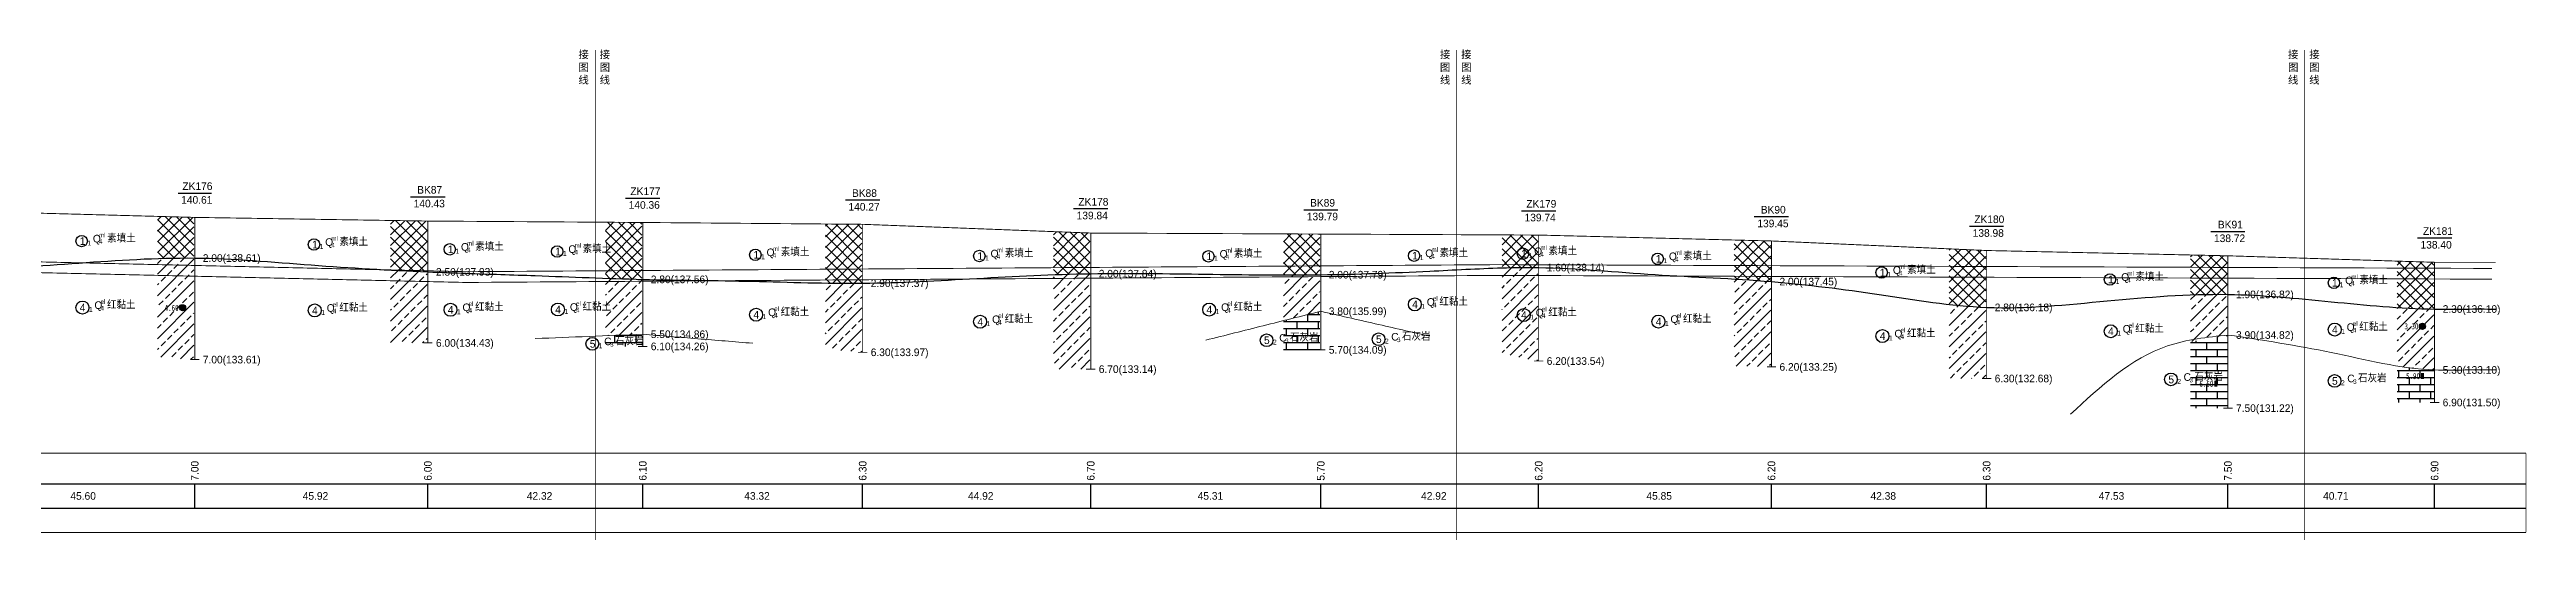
# Model space of a CAD drawing. Header units: inches. Extents: x -205 to 12199, y -11610 to -150.
# Drawn here: x 2451 to 3265, y -7888 to -7727 of the extents above; entities that cross this region are included whole.
import ezdxf

# ---------------------------------------------------------------- set-up
doc = ezdxf.new("R2010")
doc.units = ezdxf.units.IN
doc.header["$MEASUREMENT"] = 0
doc.linetypes.add('ACAD_ISO03W100', pattern=[30, 12, -18])
doc.linetypes.add('ACAD_ISO05W100', pattern=[34, 24, -3, 0.5, -3, 0.5, -3])
for name, color, linetype in [('GiCAD_PouMian', 7, 'Continuous'), ('GICAD_QUYANG', 7, 'Continuous'), ('地质-图框', 7, 'Continuous'), ('地质-地层符号', 3, 'Continuous'), ('地质-地层线', 7, 'Continuous'), ('地质-地面线', 7, 'Continuous'), ('地质-填充花纹', 4, 'Continuous'), ('地质-文字', 7, 'Continuous'), ('地质-标注栏', 7, 'Continuous'), ('地质-钻孔', 7, 'Continuous'), ('管底', 7, 'Continuous'), ('红线', 1, 'ACAD_ISO05W100')]:
    doc.layers.add(name, color=color, linetype=linetype)
doc.styles.add('LZ_PMT_LINE', font='', dxfattribs={"height": 2})
doc.styles.get("Standard").update_dxf_attribs({"font": ''})
doc.styles.add('地层编号', font='Comfont.shx', dxfattribs={"width": 0.7, "height": 2.5, "bigfont": 'Hztxt12a.shx'})
doc.styles.add('层底标注', font='Comfont.shx', dxfattribs={"width": 0.7, "height": 2.5, "bigfont": 'Hztxt12a.shx'})
doc.styles.add('岩土名称', font='Comfont.shx', dxfattribs={"width": 0.7, "height": 2.5, "bigfont": 'Hztxt12a.shx'})
doc.styles.add('时代', font='Comfont.shx', dxfattribs={"width": 0.7, "height": 2.5, "bigfont": 'Hztxt12a.shx'})
doc.styles.add('标注栏数据', font='Comfont.shx', dxfattribs={"width": 0.7, "height": 2.5, "bigfont": 'Hztxt12a.shx'})
doc.styles.add('钻孔标注', font='Comfont.shx', dxfattribs={"width": 0.7, "height": 2.5, "bigfont": 'Hztxt12a.shx'})
doc.styles.get('LZ_PMT_LINE').set_extended_font_data('SimSun')
doc.styles.get('Standard').set_extended_font_data('SimSun')
doc.linetypes.add('bzhjcx', pattern='A,0.001,[2,XX1.shx,S=1,R=0,X=1,Y=0],-2', length=2.001)
doc.linetypes.add('swx', pattern='A,7,-1.5,["●",LZ_PMT_LINE,S=0.05,R=0,X=0,Y=0],-1.5', length=10)
pattern_1 = [(45, (-25342.9563, -7947.108), (-3.5355339, 3.5355339), []), (45, (-25339.421, -7947.108), (-3.5355339, 3.5355339), [2, -1])]
pattern_2 = [(45, (-25342.9563, -7947.1081), (-1.76776695, 1.76776695), []), (135, (-25342.9563, -7947.1081), (-1.76776695, -1.76776695), [])]
pattern_3 = [(45, (-25432.9563, -7947.108), (-3.5355339, 3.5355339), []), (45, (-25429.421, -7947.108), (-3.5355339, 3.5355339), [2, -1])]
pattern_4 = [(45, (-25432.9563, -7947.1081), (-1.76776695, 1.76776695), []), (135, (-25432.9563, -7947.1081), (-1.76776695, -1.76776695), [])]
pattern_5 = [(0, (-25432.9563, -7947.1081), (0, 2.3), []), (90, (-25432.9563, -7947.108), (-3.5, 2.3), [2.3, -2.3])]
pattern_6 = [(45, (-25529.891, -7947.108), (-3.5355339, 3.5355339), []), (45, (-25526.3555, -7947.108), (-3.5355339, 3.5355339), [2, -1])]
pattern_7 = [(45, (-25529.891, -7947.1081), (-1.76776695, 1.76776695), []), (135, (-25529.891, -7947.1081), (-1.76776695, -1.76776695), [])]
pattern_8 = [(0, (-25529.891, -7947.1081), (0, 2.3), []), (90, (-25529.891, -7947.108), (-3.5, 2.3), [2.3, -2.3])]

# ---------------------------------------------------------------- blocks, each defined once
blk = doc.blocks.new('gkqy_yuan.dwg不标')
at = {"layer": 'GiCAD_PouMian'}
h = blk.add_hatch(color=7, dxfattribs=at)
edge = h.paths.add_edge_path()
edge.add_arc((0, 0), 1, 0, 360)
at = {"layer": 'GICAD_QUYANG', "color": 7}
blk.add_circle((0, 0), 1, dxfattribs=at)
blk = doc.blocks.new('gkqy_yan.dwg不标', base_point=(0, -1))
at = {"color": 7}
blk.add_solid([(-0.5, -2), (-0.5, 0), (0.5, -2), (0.5, 0)], dxfattribs=at)

msp = doc.modelspace()

# ---------------------------------------------------------------- hatches: boundary and pattern name
at = {"layer": '地质-填充花纹', "linetype": 'Continuous'}
h = msp.add_hatch(dxfattribs=at)
h.set_pattern_fill('GKSTT', scale=0.5, style=0, pattern_type=2)
h.set_pattern_definition(pattern_2)
h.paths.add_polyline_path([(2498.8676, -7781.88532), (2498.8676, -7795.22668), (2491.07523, -7795.26499), (2486.8676, -7795.38015), (2486.8676, -7781.55898)])
h = msp.add_hatch(dxfattribs=at)
h.set_pattern_fill('GKSTT', scale=0.5, style=0, pattern_type=2)
h.set_pattern_definition(pattern_2)
h.paths.add_polyline_path([(2575.39531, -7783.08825), (2575.39531, -7799.74728), (2567.32156, -7799.37394), (2563.39531, -7799.16932), (2563.39531, -7782.90008)])
h = msp.add_hatch(dxfattribs=at)
h.set_pattern_fill('GKSTT', scale=0.5, style=0, pattern_type=2)
h.set_pattern_definition(pattern_4)
h.paths.add_polyline_path([(2645.92135, -7783.55713), (2645.92135, -7802.21853), (2640.88856, -7802.07917), (2635.89114, -7801.91864), (2633.92135, -7801.84914), (2633.92135, -7783.47774)])
h = msp.add_hatch(dxfattribs=at)
h.set_pattern_fill('GKSTT', scale=0.5, style=0, pattern_type=2)
h.set_pattern_definition(pattern_4)
h.paths.add_polyline_path([(2718.11551, -7784.15668), (2718.11551, -7803.49252), (2712.26098, -7803.50253), (2707.26125, -7803.45194), (2706.11551, -7803.43128), (2706.11551, -7784.05696)])
h = msp.add_hatch(dxfattribs=at)
h.set_pattern_fill('GKSTT', scale=0.5, style=0, pattern_type=2)
h.set_pattern_definition(pattern_4)
h.paths.add_polyline_path([(2792.97513, -7787.01591), (2792.97513, -7800.36484), (2785.76238, -7800.53864), (2780.97513, -7800.69997), (2780.97513, -7786.55637)])
h = msp.add_hatch(dxfattribs=at)
h.set_pattern_fill('GKSTT', scale=0.5, style=0, pattern_type=2)
h.set_pattern_definition(pattern_4)
h.paths.add_polyline_path([(2868.48719, -7787.35773), (2868.48719, -7800.69415), (2860.97988, -7800.75377), (2856.48719, -7800.75854), (2856.48719, -7787.30476)])
h = msp.add_hatch(dxfattribs=at)
h.set_pattern_fill('GKSTT', scale=0.5, style=0, pattern_type=2)
h.set_pattern_definition(pattern_7)
h.paths.add_polyline_path([(2940.01232, -7787.69092), (2940.01232, -7798.35853), (2933.23869, -7798.35247), (2928.23974, -7798.45254), (2928.23974, -7787.63607)])
h = msp.add_hatch(dxfattribs=at)
h.set_pattern_fill('GKFZNT', scale=0.5, style=0, pattern_type=2)
h.set_pattern_definition(pattern_1)
h.paths.add_polyline_path([(2498.8676, -7828.54714), (2494.04652, -7828.32248), (2488.97938, -7827.85261), (2486.8676, -7827.59384), (2486.8676, -7795.38015), (2491.07523, -7795.26499), (2498.8676, -7795.22668)])
h = msp.add_hatch(dxfattribs=at)
h.set_pattern_fill('GKSTT', scale=0.5, style=0, pattern_type=2)
h.set_pattern_definition(pattern_7)
h.paths.add_polyline_path([(3016.42546, -7789.61915), (3016.42546, -7802.94067), (3008.42041, -7802.35979), (3004.42546, -7802.11676), (3004.42546, -7789.31553)])
h = msp.add_hatch(dxfattribs=at)
h.set_pattern_fill('GKSTT', scale=0.5, style=0, pattern_type=2)
h.set_pattern_definition(pattern_7)
h.paths.add_polyline_path([(3087.06659, -7792.74773), (3087.06659, -7811.4108), (3081.73332, -7811.09755), (3076.75407, -7810.64423), (3075.06659, -7810.44975), (3075.06659, -7792.21546)])
h = msp.add_hatch(dxfattribs=at)
h.set_pattern_fill('GKSTT', scale=0.5, style=0, pattern_type=2)
h.set_pattern_definition(pattern_7)
h.paths.add_polyline_path([(3166.27809, -7794.48665), (3166.27809, -7807.16055), (3156.84548, -7807.22743), (3154.27809, -7807.32161), (3154.27809, -7794.22406)])
h = msp.add_hatch(dxfattribs=at)
h.set_pattern_fill('GKSTT', scale=0.5, style=0, pattern_type=2)
h.set_pattern_definition(pattern_7)
h.paths.add_polyline_path([(3234.12035, -7796.61764), (3234.12035, -7811.95011), (3225.35979, -7811.64444), (3222.12035, -7811.444), (3222.12035, -7796.24028)])
h = msp.add_hatch(dxfattribs=at)
h.set_pattern_fill('GKFZNT', scale=0.5, style=0, pattern_type=2)
h.set_pattern_definition(pattern_1)
h.paths.add_polyline_path([(2567.32156, -7799.37394), (2575.39531, -7799.74728), (2575.39531, -7823.09217), (2563.39531, -7823.09217), (2563.39531, -7799.16932)])
h = msp.add_hatch(dxfattribs=at)
h.set_pattern_fill('GKFZNT', scale=0.5, style=0, pattern_type=2)
h.set_pattern_definition(pattern_3)
h.paths.add_polyline_path([(2635.89114, -7801.91864), (2640.88856, -7802.07917), (2645.92135, -7802.21853), (2645.92135, -7820.23561), (2638.53209, -7820.53597), (2633.92135, -7820.72339), (2633.92135, -7801.84914)])
h = msp.add_hatch(dxfattribs=at)
h.set_pattern_fill('GKFZNT', scale=0.5, style=0, pattern_type=2)
h.set_pattern_definition(pattern_3)
h.paths.add_polyline_path([(2707.26125, -7803.45194), (2712.26098, -7803.50253), (2718.11551, -7803.49252), (2718.11551, -7826.1383), (2712.34757, -7825.66605), (2706.33172, -7825.17105), (2706.11551, -7825.15324), (2706.11551, -7803.43128)])
h = msp.add_hatch(dxfattribs=at)
h.set_pattern_fill('GKFZNT', scale=0.5, style=0, pattern_type=2)
h.set_pattern_definition(pattern_3)
h.paths.add_polyline_path([(2792.97513, -7831.69215), (2783.13153, -7831.69215), (2780.97513, -7831.46591), (2780.97513, -7800.69997), (2785.76238, -7800.53864), (2792.97513, -7800.36484)])
h = msp.add_hatch(dxfattribs=at)
h.set_pattern_fill('GKFZNT', scale=0.5, style=0, pattern_type=2)
h.set_pattern_definition(pattern_3)
h.paths.add_polyline_path([(2868.48719, -7812.75507), (2859.5574, -7815.00194), (2856.48719, -7815.77445), (2856.48719, -7800.75854), (2860.97988, -7800.75377), (2868.48719, -7800.69415)])
h = msp.add_hatch(dxfattribs=at)
h.set_pattern_fill('GKFZNT', scale=0.5, style=0, pattern_type=2)
h.set_pattern_definition(pattern_6)
h.paths.add_polyline_path([(2940.01232, -7798.35853), (2940.01232, -7828.97941), (2934.26928, -7827.92246), (2928.23974, -7826.46014), (2928.23974, -7798.45254), (2933.23869, -7798.35247)])
h = msp.add_hatch(dxfattribs=at)
h.set_pattern_fill('GKFZNT', scale=0.5, style=0, pattern_type=2)
h.set_pattern_definition(pattern_6)
h.paths.add_polyline_path([(3008.42041, -7802.35979), (3016.42546, -7802.94067), (3016.42546, -7830.95269), (3011.5829, -7830.83422), (3006.48773, -7830.71728), (3004.42546, -7830.66909), (3004.42546, -7802.11676)])
h = msp.add_hatch(dxfattribs=at)
h.set_pattern_fill('GKSHY', scale=0.5, style=0, pattern_type=2)
h.set_pattern_definition(pattern_5)
h.paths.add_polyline_path([(2868.48719, -7825.35883), (2856.48719, -7825.35883), (2856.48719, -7815.77445), (2859.5574, -7815.00194), (2868.48719, -7812.75507)])
h = msp.add_hatch(dxfattribs=at)
h.set_pattern_fill('GKFZNT', scale=0.5, style=0, pattern_type=2)
h.set_pattern_definition(pattern_6)
h.paths.add_polyline_path([(3076.75407, -7810.64423), (3081.73332, -7811.09755), (3087.06659, -7811.4108), (3087.06659, -7834.75882), (3075.06659, -7834.75882), (3075.06659, -7810.44975)])
h = msp.add_hatch(dxfattribs=at)
h.set_pattern_fill('GKFZNT', scale=0.5, style=0, pattern_type=2)
h.set_pattern_definition(pattern_6)
h.paths.add_polyline_path([(3166.27809, -7820.53714), (3161.48818, -7821.39985), (3156.56736, -7822.28613), (3154.27809, -7822.69845), (3154.27809, -7807.32161), (3156.84548, -7807.22743), (3166.27809, -7807.16055)])
h = msp.add_hatch(dxfattribs=at)
h.set_pattern_fill('GKFZNT', scale=0.5, style=0, pattern_type=2)
h.set_pattern_definition(pattern_6)
h.paths.add_polyline_path([(3225.35979, -7811.64444), (3234.12035, -7811.95011), (3234.12035, -7831.93578), (3224.96517, -7831.09144), (3222.12035, -7830.63693), (3222.12035, -7811.444)])
h = msp.add_hatch(dxfattribs=at)
h.set_pattern_fill('GKSHY', scale=0.5, style=0, pattern_type=2)
h.set_pattern_definition(pattern_5)
h.paths.add_polyline_path([(2645.92135, -7824.22545), (2633.92135, -7824.22545), (2633.92135, -7820.72339), (2638.53209, -7820.53597), (2645.92135, -7820.23561)])
h = msp.add_hatch(dxfattribs=at)
h.set_pattern_fill('GKSHY', scale=0.5, style=0, pattern_type=2)
h.set_pattern_definition(pattern_8)
h.paths.add_polyline_path([(3166.27809, -7844.49212), (3154.27809, -7844.49212), (3154.27809, -7822.69845), (3156.56736, -7822.28613), (3161.48818, -7821.39985), (3166.27809, -7820.53714)])
h = msp.add_hatch(dxfattribs=at)
h.set_pattern_fill('GKSHY', scale=0.5, style=0, pattern_type=2)
h.set_pattern_definition(pattern_8)
h.paths.add_polyline_path([(3224.96517, -7831.09144), (3234.12035, -7831.93578), (3234.12035, -7842.6255), (3222.12035, -7842.6255), (3222.12035, -7830.63693)])

# ---------------------------------------------------------------- linework, layer by layer
at = {"layer": '地质-地层符号', "color": 7, "linetype": 'Continuous'}
for centre, major_axis in [((2461.99606, -7789.65879), (0, 1.875)), ((2538.25645, -7790.79215), (0, 1.875)), ((2582.81752, -7792.37107), (0, 1.875)), ((2618.08054, -7793.09586), (0, 1.875)), ((2683.14343, -7794.15877), (0, 1.875)), ((2756.67032, -7794.55879), (0, 1.875)), ((2831.85616, -7794.65883), (0, 1.875)), ((2899.36346, -7794.4529), (0, 1.875)), ((2935.12603, -7793.80873), (0, 1.875)), ((2979.34389, -7795.45878), (0, 1.875)), ((3052.87102, -7799.99215), (0, 1.875)), ((3127.79734, -7802.2588), (0, 1.875)), ((3201.32422, -7803.35881), (0, 1.875)), ((2462.24606, -7811.47486), (0, 2.125)), ((2538.50645, -7812.42174), (0, 2.125)), ((2583.06752, -7812.20176), (0, 2.125)), ((2618.33054, -7812.11371), (0, 2.125)), ((2683.39343, -7813.82544), (0, 2.125)), ((2832.10616, -7812.15882), (0, 2.125)), ((2899.61346, -7810.44721), (0, 2.125)), ((2935.37603, -7813.9357), (0, 2.125)), ((2629.62367, -7823.38378), (0, 2.08333)), ((2756.92032, -7816.13309), (0, 2.125)), ((2850.94251, -7822.2005), (0, 2.08333)), ((2887.70181, -7821.86716), (0, 2.08333)), ((2979.59389, -7816.06732), (0, 2.125)), ((3053.12102, -7820.82548), (0, 2.125)), ((3128.04734, -7819.25879), (0, 2.125)), ((3201.57422, -7818.69214), (0, 2.125)), ((3147.80905, -7835.07541), (0, 2.08333)), ((3201.53255, -7835.55772), (0, 2.08333))]:
    msp.add_ellipse(centre, major_axis=major_axis, ratio=1, dxfattribs=at)
at = {"layer": '地质-地层线', "color": 7, "lineweight": 25}
for points, knots in [([(2248.23974, -7789.31315), (2261.20148, -7789.63653), (2291.97656, -7791.38667), (2336.57509, -7791.86344), (2381.84641, -7795.29777), (2421.99212, -7799.67236), (2461.12318, -7796.8368), (2499.22424, -7794.20726), (2537.3829, -7797.69454), (2567.07535, -7799.46604), (2584.04065, -7800.09239), (2588.23974, -7800.23694)], [592.811692303, 592.811692303, 592.811692303, 592.811692303, 631.721470663, 685.185699472, 726.569808199, 767.953916926, 805.985543495, 844.017170065, 882.348103991, 920.679037917, 933.284047332, 933.284047332, 933.284047332, 933.284047332]), ([(2588.23974, -7800.23694), (2595.79494, -7800.49704), (2615.11033, -7801.0754), (2646.43891, -7802.46471), (2682.26811, -7802.6521), (2718.82522, -7804.09891), (2755.79567, -7801.8735), (2793.31468, -7799.92751), (2830.98165, -7800.55727), (2868.08528, -7800.9903), (2900.48637, -7799.83408), (2920.32828, -7798.66822), (2928.23974, -7798.45254)], [933.284047332, 933.284047332, 933.284047332, 933.284047332, 955.96361867, 991.248199424, 1027.350833119, 1063.453466814, 1100.916048239, 1138.378629665, 1176.13503051, 1213.891431356, 1249.673021792, 1273.421103909, 1273.421103909, 1273.421103909, 1273.421103909]), ([(2928.23974, -7798.45254), (2932.24859, -7798.34326), (2949.0043, -7798.15411), (2978.44975, -7801.08285), (3015.83193, -7802.30533), (3051.99631, -7806.94026), (3088.61746, -7813.20319), (3126.93697, -7809.13247), (3164.65014, -7806.02971), (3200.45765, -7809.55586), (3226.36196, -7812.12412), (3244.37115, -7811.93817), (3251.03728, -7811.95194), (3254.37035, -7811.95883)], [1273.421103909, 1273.421103909, 1273.421103909, 1273.421103909, 1285.454612228, 1323.730348027, 1362.006083827, 1397.579440065, 1433.152796303, 1472.815961887, 1512.479127471, 1546.485053358, 1580.490979245, 1590.490979245, 1600.490979245, 1600.490979245, 1600.490979245, 1600.490979245])]:
    msp.add_open_spline(points, degree=3, knots=knots, dxfattribs=at)
at = {"layer": '地质-地层线', "color": 7, "linetype": 'bzhjcx', "lineweight": 0}
for points in [[(2830.98216, -7822.19191), (2849.85967, -7817.44204), (2868.73719, -7812.69217)], [(2868.73719, -7812.69217), (2886.61797, -7816.77537), (2904.49876, -7820.85857)], [(2610.90933, -7821.65877), (2628.54034, -7820.94211), (2646.17135, -7820.22545)], [(2646.17135, -7820.22545), (2664.21939, -7821.70874), (2682.26743, -7823.19203)], [(3114.88219, -7846.49848), (3146.72572, -7824.0587), (3166.52809, -7820.49212)], [(3166.52809, -7820.49212), (3200.44922, -7826.22547), (3234.37035, -7831.95883), (3244.37035, -7831.95883), (3254.37035, -7831.95883)]]:
    msp.add_spline(points, degree=3, dxfattribs=at)
at = {"layer": '地质-地面线', "color": 7, "linetype": 'Continuous', "const_width": 0.3}
for points in [[(2248.23974, -7778.77341), (2340.56925, -7780.55881), (2423.12453, -7779.82547), (2499.1176, -7781.89212), (2575.64531, -7783.09217), (2588.23974, -7783.1755)], [(2588.23974, -7783.1755), (2646.17135, -7783.55879), (2718.36551, -7784.15876), (2793.22513, -7787.02548), (2868.73719, -7787.35883), (2928.23974, -7787.63607)], [(2928.23974, -7787.63607), (2940.26232, -7787.69209), (3016.67546, -7789.62548), (3087.31659, -7792.75882), (3166.52809, -7794.49212), (3234.37035, -7796.6255), (3254.37035, -7796.6255)]]:
    msp.add_lwpolyline(points, dxfattribs=at)
at = {"layer": '地质-标注栏', "color": 7, "linetype": 'Continuous', "const_width": 0.3}
for points in [[(2208.23896, -7859.29212), (2598.23896, -7859.29212)], [(2548.23896, -7859.29212), (2938.23896, -7859.29212)], [(2888.23982, -7859.29212), (3264.37043, -7859.29212)], [(3264.37043, -7859.29212), (3264.37043, -7885.29212)], [(2208.23896, -7885.29212), (2598.23896, -7885.29212)], [(2548.23896, -7885.29212), (2938.23896, -7885.29212)], [(2888.23982, -7885.29212), (3264.37043, -7885.29212)]]:
    msp.add_lwpolyline(points, dxfattribs=at)
at = {"layer": '地质-标注栏', "color": 7, "linetype": 'Continuous'}
for points in [[(2208.23896, -7869.29212), (2598.23896, -7869.29212)], [(2499.1176, -7877.29212), (2499.1176, -7869.29212)], [(2499.1176, -7877.29212), (2499.1176, -7869.29212)], [(2548.23896, -7869.29212), (2938.23896, -7869.29212)], [(2575.64531, -7877.29212), (2575.64531, -7869.29212)], [(2575.64531, -7877.29212), (2575.64531, -7869.29212)], [(2646.17135, -7877.29212), (2646.17135, -7869.29212)], [(2646.17135, -7877.29212), (2646.17135, -7869.29212)], [(2718.36551, -7877.29212), (2718.36551, -7869.29212)], [(2718.36551, -7877.29212), (2718.36551, -7869.29212)], [(2793.22513, -7877.29212), (2793.22513, -7869.29212)], [(2793.22513, -7877.29212), (2793.22513, -7869.29212)], [(2868.73719, -7877.29212), (2868.73719, -7869.29212)], [(2868.73719, -7877.29212), (2868.73719, -7869.29212)], [(2888.23982, -7869.29212), (3264.37043, -7869.29212)], [(2940.26232, -7877.29212), (2940.26232, -7869.29212)], [(2940.26232, -7877.29212), (2940.26232, -7869.29212)], [(3016.67546, -7877.29212), (3016.67546, -7869.29212)], [(3016.67546, -7877.29212), (3016.67546, -7869.29212)], [(3087.31659, -7877.29212), (3087.31659, -7869.29212)], [(3087.31659, -7877.29212), (3087.31659, -7869.29212)], [(3166.52809, -7877.29212), (3166.52809, -7869.29212)], [(3166.52809, -7877.29212), (3166.52809, -7869.29212)], [(3234.37035, -7877.29212), (3234.37035, -7869.29212)], [(2208.23896, -7877.29212), (2598.23896, -7877.29212)], [(2548.23896, -7877.29212), (2938.23896, -7877.29212)], [(2888.23982, -7877.29212), (3264.37043, -7877.29212)]]:
    msp.add_lwpolyline(points, dxfattribs=at)
at = {"layer": '地质-钻孔', "color": 7, "linetype": 'Continuous'}
for p, q in [((2493.67061, -7773.89211), (2504.56318, -7773.89211)), ((2569.99092, -7775.09217), (2581.29951, -7775.09217)), ((2640.55732, -7775.55879), (2651.78389, -7775.55879)), ((2712.71162, -7776.15876), (2724.02021, -7776.15876)), ((2787.61201, -7779.02548), (2798.83857, -7779.02548)), ((2863.1667, -7779.35883), (2874.30928, -7779.35883)), ((2934.64997, -7779.69209), (2945.87458, -7779.69209)), ((3011.06208, -7781.62548), (3022.28865, -7781.62548)), ((3081.74568, -7784.75881), (3092.88826, -7784.75881)), ((3160.95661, -7786.49212), (3172.09919, -7786.49212)), ((3228.7574, -7788.6255), (3239.98396, -7788.6255))]:
    msp.add_line(p, q, dxfattribs=at)
at = {"layer": '地质-钻孔', "color": 7, "const_width": 0.3, "flags": 128}
for points in [[(2499.1176, -7781.89212), (2499.1176, -7828.55879)], [(2575.64531, -7783.09217), (2575.64531, -7823.09217)], [(2646.17135, -7783.55879), (2646.17135, -7824.22545)], [(2718.36551, -7784.15876), (2718.36551, -7826.15876)], [(2793.22513, -7787.02548), (2793.22513, -7831.69215)], [(2868.73719, -7787.35884), (2868.73719, -7825.35883)], [(2940.26232, -7787.69209), (2940.26232, -7829.02542)], [(3016.67546, -7789.62548), (3016.67546, -7830.95881)], [(3087.31659, -7792.75882), (3087.31659, -7834.75882)], [(3166.52809, -7794.49212), (3166.52809, -7844.49212)], [(3234.37035, -7796.6255), (3234.37035, -7842.6255)]]:
    msp.add_lwpolyline(points, dxfattribs=at)
at = {"layer": '地质-钻孔', "color": 7, "linetype": 'Continuous', "const_width": 0.3, "flags": 128}
for points in [[(2497.6176, -7828.55879), (2500.6176, -7828.55879)], [(2574.14531, -7823.09217), (2577.14531, -7823.09217)], [(2644.67135, -7824.22545), (2647.67135, -7824.22545)], [(2716.86551, -7826.15876), (2719.86551, -7826.15876)], [(2867.23719, -7825.35883), (2870.23719, -7825.35883)], [(2938.76232, -7829.02542), (2941.76232, -7829.02542)], [(2791.72513, -7831.69215), (2794.72513, -7831.69215)], [(3015.17546, -7830.95881), (3018.17546, -7830.95881)], [(3085.81659, -7834.75882), (3088.81659, -7834.75882)], [(3165.02809, -7844.49212), (3168.02809, -7844.49212)], [(3232.87035, -7842.6255), (3235.87035, -7842.6255)]]:
    msp.add_lwpolyline(points, dxfattribs=at)
at = {"layer": '管底', "linetype": 'swx', "const_width": 0.3}
for points in [[(2247.78204, -7795.4172), (2588.19476, -7803.24357)], [(2247.86317, -7791.88813), (2588.27589, -7799.7145)], [(2588.17065, -7799.71365), (2927.85435, -7797.39397)], [(2927.89203, -7797.39392), (3253.24655, -7798.64476)], [(2588.19476, -7803.24357), (2927.87846, -7800.92389)], [(2927.87846, -7800.92389), (3253.23298, -7802.17473)]]:
    msp.add_lwpolyline(points, dxfattribs=at)
at = {"layer": '红线', "linetype": 'ACAD_ISO03W100', "ltscale": 0.4, "const_width": 0.2}
for points in [[(2630.58204, -7726.91284), (2630.58204, -7887.80321)], [(2913.38073, -7726.91284), (2913.38073, -7887.80321)], [(3191.75633, -7726.91284), (3191.75633, -7887.80321)]]:
    msp.add_lwpolyline(points, dxfattribs=at)

# ---------------------------------------------------------------- block references
at = {"layer": '地质-图框', "color": 7, "linetype": 'Continuous'}
for name, p in [('gkqy_yuan.dwg不标', (2495.1176, -7811.55879)), ('gkqy_yuan.dwg不标', (3230.37035, -7817.6255)), ('gkqy_yan.dwg不标', (3162.52809, -7836.49212)), ('gkqy_yan.dwg不标', (3230.37035, -7833.95883))]:
    msp.add_blockref(name, p, dxfattribs=at)

# ---------------------------------------------------------------- texts
at = {"layer": '地质-图框', "color": 7, "linetype": 'Continuous', "width": 0.7}
for s, p in [('4.60', (2489.243, -7812.55879)), ('3.30', (3224.49575, -7818.6255)), ('6.60', (3157.1535, -7837.49212)), ('5.90', (3224.99575, -7834.95883))]:
    msp.add_text(s, height=2, dxfattribs=at).set_placement(p)
at = {"layer": '地质-地层符号', "color": 7, "linetype": 'Continuous'}
for s, height, style, p in [('1', 2.5, '地层编号', (2461.37106, -7790.90879)), ('Q', 2.5, '时代', (2465.68356, -7790.10879)), ('素填土', 2.5, '岩土名称', (2470.35023, -7790.10879)), ('Q', 2.5, '时代', (2541.94395, -7791.24215)), ('素填土', 2.5, '岩土名称', (2546.61062, -7791.24215)), ('1', 1.625, '地层编号', (2463.87106, -7791.10879)), ('1', 2.5, '地层编号', (2537.63145, -7792.04215)), ('1', 1.625, '地层编号', (2540.13145, -7792.24215)), ('1', 2.5, '地层编号', (2582.19252, -7793.62107)), ('1', 1.625, '地层编号', (2584.69252, -7793.82107)), ('Q', 2.5, '时代', (2586.50502, -7792.82107)), ('素填土', 2.5, '岩土名称', (2591.17169, -7792.82107)), ('1', 2.5, '地层编号', (2617.45554, -7794.34586)), ('1', 1.625, '地层编号', (2619.95554, -7794.54586)), ('Q', 2.5, '时代', (2621.76804, -7793.54586)), ('素填土', 2.5, '岩土名称', (2626.43471, -7793.54586)), ('1', 2.5, '地层编号', (2682.51843, -7795.40877)), ('1', 1.625, '地层编号', (2685.01843, -7795.60877)), ('Q', 2.5, '时代', (2686.83093, -7794.60877)), ('素填土', 2.5, '岩土名称', (2691.49759, -7794.60877)), ('1', 2.5, '地层编号', (2756.04532, -7795.80879)), ('1', 1.625, '地层编号', (2758.54532, -7796.00879)), ('Q', 2.5, '时代', (2760.35782, -7795.00879)), ('素填土', 2.5, '岩土名称', (2765.02448, -7795.00879)), ('1', 2.5, '地层编号', (2831.23116, -7795.90883)), ('1', 1.625, '地层编号', (2833.73116, -7796.10883)), ('Q', 2.5, '时代', (2835.54366, -7795.10883)), ('素填土', 2.5, '岩土名称', (2840.21033, -7795.10883)), ('1', 2.5, '地层编号', (2898.73846, -7795.7029)), ('1', 1.625, '地层编号', (2901.23846, -7795.9029)), ('Q', 2.5, '时代', (2903.05096, -7794.9029)), ('素填土', 2.5, '岩土名称', (2907.71763, -7794.9029)), ('1', 2.5, '地层编号', (2934.50103, -7795.05873)), ('1', 1.625, '地层编号', (2937.00103, -7795.25873)), ('Q', 2.5, '时代', (2938.81353, -7794.25873)), ('素填土', 2.5, '岩土名称', (2943.48019, -7794.25873)), ('1', 2.5, '地层编号', (2978.71889, -7796.70878)), ('1', 1.625, '地层编号', (2981.21889, -7796.90878)), ('Q', 2.5, '时代', (2983.03139, -7795.90878)), ('素填土', 2.5, '岩土名称', (2987.69805, -7795.90878)), ('1', 2.5, '地层编号', (3052.24602, -7801.24215)), ('1', 1.625, '地层编号', (3054.74602, -7801.44215)), ('Q', 2.5, '时代', (3056.55852, -7800.44215)), ('素填土', 2.5, '岩土名称', (3061.22519, -7800.44215)), ('1', 2.5, '地层编号', (3127.17234, -7803.5088)), ('1', 1.625, '地层编号', (3129.67234, -7803.7088)), ('Q', 2.5, '时代', (3131.48484, -7802.7088)), ('素填土', 2.5, '岩土名称', (3136.15151, -7802.7088)), ('1', 2.5, '地层编号', (3200.69922, -7804.60881)), ('1', 1.625, '地层编号', (3203.19922, -7804.80881)), ('Q', 2.5, '时代', (3205.01172, -7803.80881)), ('素填土', 2.5, '岩土名称', (3209.67839, -7803.80881)), ('4', 2.5, '地层编号', (2461.37106, -7812.72486)), ('1', 1.625, '地层编号', (2464.37106, -7812.92486)), ('Q', 2.5, '时代', (2466.18356, -7811.92486)), ('红黏土', 2.5, '岩土名称', (2470.30856, -7811.92486)), ('4', 2.5, '地层编号', (2537.63145, -7813.67174)), ('1', 1.625, '地层编号', (2540.63145, -7813.87174)), ('Q', 2.5, '时代', (2542.44395, -7812.87174)), ('红黏土', 2.5, '岩土名称', (2546.56895, -7812.87174)), ('4', 2.5, '地层编号', (2582.19252, -7813.45176)), ('1', 1.625, '地层编号', (2585.19252, -7813.65176)), ('Q', 2.5, '时代', (2587.00502, -7812.65176)), ('红黏土', 2.5, '岩土名称', (2591.13002, -7812.65176)), ('4', 2.5, '地层编号', (2617.45554, -7813.36371)), ('1', 1.625, '地层编号', (2620.45554, -7813.56371)), ('Q', 2.5, '时代', (2622.26804, -7812.56371)), ('红黏土', 2.5, '岩土名称', (2626.39304, -7812.56371)), ('4', 2.5, '地层编号', (2682.51843, -7815.07544)), ('Q', 2.5, '时代', (2687.33093, -7814.27544)), ('红黏土', 2.5, '岩土名称', (2691.45593, -7814.27544)), ('4', 2.5, '地层编号', (2831.23116, -7813.40882)), ('1', 1.625, '地层编号', (2834.23116, -7813.60882)), ('Q', 2.5, '时代', (2836.04366, -7812.60882)), ('红黏土', 2.5, '岩土名称', (2840.16866, -7812.60882)), ('4', 2.5, '地层编号', (2898.73846, -7811.69721)), ('1', 1.625, '地层编号', (2901.73846, -7811.89721)), ('Q', 2.5, '时代', (2903.55096, -7810.89721)), ('红黏土', 2.5, '岩土名称', (2907.67596, -7810.89721)), ('4', 2.5, '地层编号', (2934.50103, -7815.1857)), ('Q', 2.5, '时代', (2939.31353, -7814.3857)), ('红黏土', 2.5, '岩土名称', (2943.43853, -7814.3857)), ('C', 2.5, '时代', (2633.51951, -7823.83378)), ('石灰岩', 2.5, '岩土名称', (2637.06117, -7823.83378)), ('1', 1.625, '地层编号', (2685.51843, -7815.27544)), ('4', 2.5, '地层编号', (2756.04532, -7817.38309)), ('1', 1.625, '地层编号', (2759.04532, -7817.58309)), ('Q', 2.5, '时代', (2760.85782, -7816.58309)), ('红黏土', 2.5, '岩土名称', (2764.98282, -7816.58309)), ('5', 2.5, '地层编号', (2850.10918, -7823.4505)), ('C', 2.5, '时代', (2855.10918, -7822.6505)), ('石灰岩', 2.5, '岩土名称', (2858.65084, -7822.6505)), ('5', 2.5, '地层编号', (2886.86847, -7823.11716)), ('2', 1.625, '地层编号', (2889.78514, -7823.31716)), ('C', 2.5, '时代', (2891.86847, -7822.31716)), ('石灰岩', 2.5, '岩土名称', (2895.41014, -7822.31716)), ('1', 1.625, '地层编号', (2937.50103, -7815.3857)), ('4', 2.5, '地层编号', (2978.71889, -7817.31732)), ('1', 1.625, '地层编号', (2981.71889, -7817.51732)), ('Q', 2.5, '时代', (2983.53139, -7816.51732)), ('红黏土', 2.5, '岩土名称', (2987.65639, -7816.51732)), ('4', 2.5, '地层编号', (3052.24602, -7822.07548)), ('1', 1.625, '地层编号', (3055.24602, -7822.27548)), ('Q', 2.5, '时代', (3057.05852, -7821.27548)), ('红黏土', 2.5, '岩土名称', (3061.18352, -7821.27548)), ('4', 2.5, '地层编号', (3127.17234, -7820.50879)), ('1', 1.625, '地层编号', (3130.17234, -7820.70879)), ('Q', 2.5, '时代', (3131.98484, -7819.70879)), ('红黏土', 2.5, '岩土名称', (3136.10984, -7819.70879)), ('4', 2.5, '地层编号', (3200.69922, -7819.94214)), ('1', 1.625, '地层编号', (3203.69922, -7820.14214)), ('Q', 2.5, '时代', (3205.51172, -7819.14214)), ('红黏土', 2.5, '岩土名称', (3209.63672, -7819.14214)), ('5', 2.5, '地层编号', (2628.79034, -7824.63378)), ('1', 1.625, '地层编号', (2631.70701, -7824.83378)), ('2', 1.625, '地层编号', (2853.02584, -7823.6505)), ('5', 2.5, '地层编号', (3146.97572, -7836.32541)), ('2', 1.625, '地层编号', (3149.89238, -7836.52541)), ('C', 2.5, '时代', (3151.97572, -7835.52541)), ('石灰岩', 2.5, '岩土名称', (3155.51738, -7835.52541)), ('5', 2.5, '地层编号', (3200.69922, -7836.80772)), ('2', 1.625, '地层编号', (3203.61589, -7837.00772)), ('C', 2.5, '时代', (3205.69922, -7836.00772)), ('石灰岩', 2.5, '岩土名称', (3209.24089, -7836.00772))]:
    msp.add_text(s, height=height, dxfattribs=dict(at, style=style)).set_placement(p)
at = {"layer": '地质-地层符号', "color": 7, "linetype": 'Continuous', "style": '时代', "width": 0.8}
for s, p in [('4', (2467.7169, -7790.60879)), ('ml', (2467.7169, -7788.44213)), ('ml', (2543.97729, -7789.57548)), ('4', (2543.97729, -7791.74215)), ('4', (2588.53836, -7793.32107)), ('ml', (2588.53836, -7791.1544)), ('4', (2623.80138, -7794.04586)), ('ml', (2623.80138, -7791.8792)), ('4', (2688.86426, -7795.10877)), ('ml', (2688.86426, -7792.94211)), ('4', (2762.39115, -7795.50879)), ('ml', (2762.39115, -7793.34212)), ('4', (2837.57699, -7795.60883)), ('ml', (2837.57699, -7793.44216)), ('4', (2905.0843, -7795.4029)), ('ml', (2905.0843, -7793.23623)), ('4', (2940.84686, -7794.75873)), ('ml', (2940.84686, -7792.59206)), ('4', (2985.06472, -7796.40878)), ('ml', (2985.06472, -7794.24212)), ('ml', (3058.59186, -7798.77548)), ('4', (3058.59186, -7800.94215)), ('4', (3133.51818, -7803.2088)), ('ml', (3133.51818, -7801.04213)), ('4', (3207.04505, -7804.30881)), ('ml', (3207.04505, -7802.14214)), ('4', (2468.2169, -7812.42486)), ('el', (2468.2169, -7810.25819)), ('4', (2544.47729, -7813.37174)), ('el', (2544.47729, -7811.20507)), ('4', (2589.03836, -7813.15176)), ('el', (2589.03836, -7810.9851)), ('4', (2624.30138, -7813.06371)), ('el', (2624.30138, -7810.89705)), ('4', (2689.36426, -7814.77544)), ('el', (2689.36426, -7812.60877)), ('el', (2762.89115, -7814.91642)), ('4', (2838.07699, -7813.10882)), ('el', (2838.07699, -7810.94215)), ('4', (2905.5843, -7811.39721)), ('el', (2905.5843, -7809.23054)), ('4', (2941.34686, -7814.8857)), ('el', (2941.34686, -7812.71904)), ('el', (2985.56472, -7814.85065)), ('4', (2762.89115, -7817.08309)), ('3', (2857.05918, -7823.1505)), ('3', (2893.81847, -7822.81716)), ('4', (2985.56472, -7817.01732)), ('4', (3059.09186, -7821.77548)), ('el', (3059.09186, -7819.60882)), ('4', (3134.01818, -7820.20879)), ('el', (3134.01818, -7818.04213)), ('4', (3207.54505, -7819.64214)), ('el', (3207.54505, -7817.47547)), ('3', (2635.46951, -7824.33378)), ('3', (3153.92572, -7836.02541)), ('3', (3207.64922, -7836.50772))]:
    msp.add_text(s, height=1.5, dxfattribs=at).set_placement(p)
at = {"layer": '地质-文字', "color": 7, "linetype": 'Continuous', "style": '层底标注'}
for s, p in [('2.00(138.61)', (2501.7676, -7796.47545)), ('1.60(138.14)', (2942.91232, -7799.60875)), ('2.50(137.93)', (2578.29531, -7801.00884)), ('2.80(137.56)', (2648.82135, -7803.47545)), ('2.90(137.37)', (2721.01551, -7804.7421)), ('2.00(137.84)', (2795.87513, -7801.60882)), ('2.00(137.79)', (2871.38719, -7801.94217)), ('2.00(137.45)', (3019.32546, -7804.20881)), ('3.80(135.99)', (2871.38719, -7813.94217)), ('2.80(136.18)', (3089.96659, -7812.67549)), ('1.90(136.82)', (3169.17809, -7808.40878)), ('2.30(136.10)', (3237.02035, -7813.20883)), ('6.00(134.43)', (2578.29531, -7824.34217)), ('5.50(134.86)', (2648.82135, -7821.47545)), ('3.90(134.82)', (3169.17809, -7821.74212)), ('7.00(133.61)', (2501.7676, -7829.80879)), ('6.10(134.26)', (2648.82135, -7825.47545)), ('6.30(133.97)', (2721.01551, -7827.40876)), ('5.70(134.09)', (2871.38719, -7826.60883)), ('6.20(133.54)', (2942.91232, -7830.27542)), ('6.20(133.25)', (3019.32546, -7832.20881)), ('6.70(133.14)', (2795.87513, -7832.94215)), ('6.30(132.68)', (3089.96659, -7836.00882)), ('5.30(133.10)', (3237.02035, -7833.20883)), ('7.50(131.22)', (3169.17809, -7845.74212)), ('6.90(131.50)', (3237.02035, -7843.8755))]:
    msp.add_text(s, height=2.5, dxfattribs=at).set_placement(p)
at = {"layer": '地质-标注栏', "color": 7, "linetype": 'Continuous', "style": '标注栏数据'}
for s, p in [('7.00', (2500.3676, -7868.29212)), ('6.00', (2576.89531, -7868.29212)), ('6.10', (2647.42135, -7868.29212)), ('6.30', (2719.61551, -7868.29212)), ('6.70', (2794.47513, -7868.29212)), ('5.70', (2869.98719, -7868.29212)), ('6.20', (2941.51232, -7868.29212)), ('6.20', (3017.92546, -7868.29212)), ('6.30', (3088.56659, -7868.29212)), ('7.50', (3167.77809, -7868.29212)), ('6.90', (3235.62035, -7868.29212))]:
    msp.add_text(s, height=2.5, rotation=90.0000025, dxfattribs=at).set_placement(p)
for s, p in [('45.60', (2458.30023, -7874.54212)), ('45.92', (2534.56062, -7874.54212)), ('42.32', (2608.11666, -7874.54212)), ('43.32', (2679.50593, -7874.54212)), ('44.92', (2752.94532, -7874.54212)), ('45.31', (2828.33533, -7874.54212)), ('42.92', (2901.67892, -7874.54212)), ('45.85', (2975.64805, -7874.54212)), ('42.38', (3049.20436, -7874.54212)), ('47.53', (3124.13068, -7874.54212)), ('40.71', (3197.77422, -7874.54212))]:
    msp.add_text(s, height=2.5, dxfattribs=at).set_placement(p)
at = {"layer": '地质-钻孔', "color": 7, "linetype": 'Continuous', "style": '钻孔标注'}
for s, p in [('ZK176', (2495.07593, -7772.89212)), ('BK87', (2572.14531, -7774.09217)), ('ZK177', (2642.12968, -7774.55879)), ('BK88', (2714.86551, -7775.15876)), ('140.61', (2494.67117, -7777.39212)), ('140.43', (2570.99055, -7778.59217)), ('140.36', (2641.55825, -7779.05879)), ('140.27', (2713.71074, -7779.65876)), ('139.84', (2788.61203, -7782.52548)), ('ZK178', (2789.18346, -7778.02548)), ('139.79', (2864.16576, -7782.85884)), ('BK89', (2865.23719, -7778.35884)), ('139.74', (2935.64922, -7783.19209)), ('ZK179', (2936.22065, -7778.69209)), ('BK90', (3013.17546, -7780.62548)), ('139.45', (3012.06236, -7785.12548)), ('138.98', (3082.74516, -7788.25882)), ('ZK180', (3083.27493, -7783.75882)), ('138.72', (3161.95667, -7789.99212)), ('BK91', (3163.23643, -7785.49212)), ('ZK181', (3230.53702, -7787.6255)), ('138.40', (3229.75725, -7792.1255))]:
    msp.add_text(s, height=2.5, dxfattribs=at).set_placement(p)
at = {"layer": '红线', "char_height": 2.5, "attachment_point": 1}
for insert in [(2625.0626, -7727.18985), (2632.02792, -7727.18985), (2907.86129, -7727.18985), (2914.82661, -7727.18985), (3186.23689, -7727.18985), (3193.20221, -7727.18985)]:
    msp.add_mtext_dynamic_manual_height_columns('接图线', width=3.594619, gutter_width=12.5, heights=[0], dxfattribs=dict(at, insert=insert))

doc.saveas('drawing.dxf')
